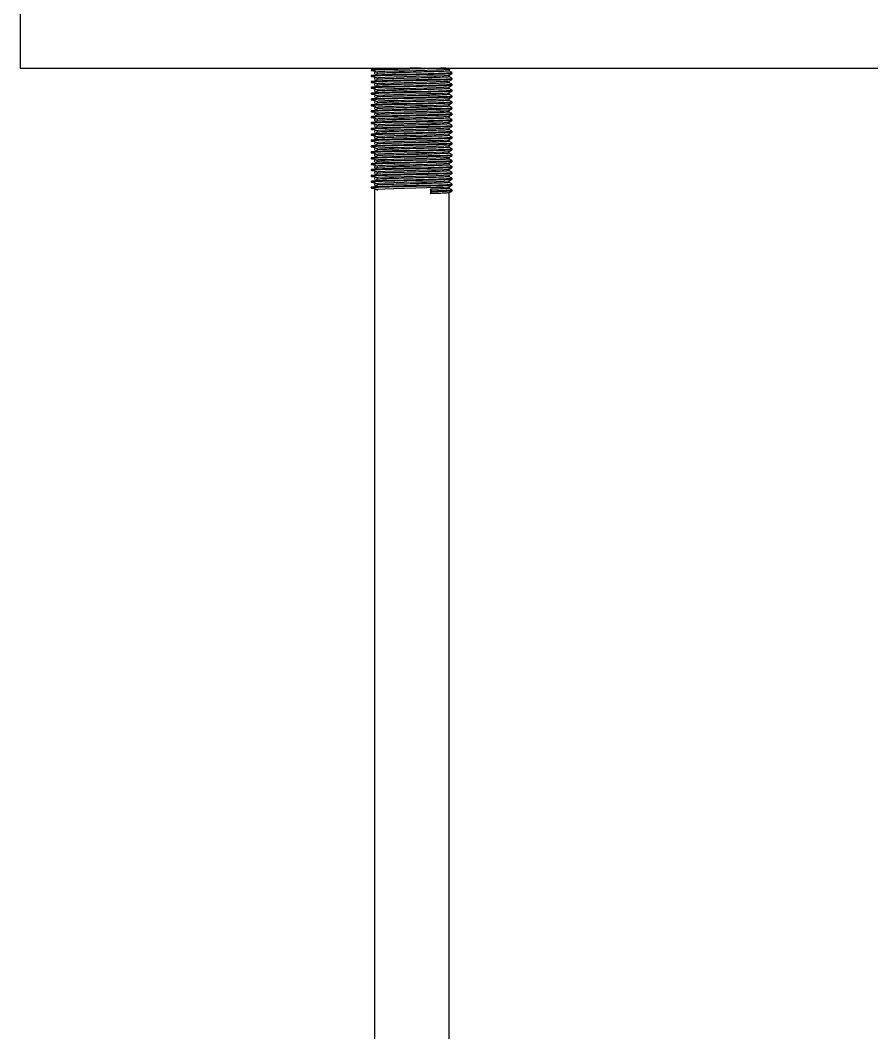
# Model space of a CAD drawing. Header units: millimetres. Extents: x -205 to 841, y 0 to 722.
# Drawn here: x 68.15 to 89.9, y 68.25 to 94.11 of the extents above; entities that cross this region are included whole.
import ezdxf

# ---------------------------------------------------------------- set-up
doc = ezdxf.new("R2010")
doc.units = ezdxf.units.MM

msp = doc.modelspace()

# ---------------------------------------------------------------- linework, layer by layer
at = {"color": 7, "linetype": 'Continuous', "lineweight": 25}
for p, q in [((68.1545, 94.7892), (68.1545, 92.8852)), ((68.1545, 92.8852), (138.1545, 92.8852)), ((77.1213, 92.8423), (77.1213, 92.8235)), ((77.1213, 92.8423), (77.1213, 92.8235)), ((79.1065, 92.8141), (79.1065, 92.8512)), ((77.1213, 92.6923), (77.1213, 92.6735)), ((77.1213, 92.6923), (77.1213, 92.6735)), ((77.2025, 92.7767), (77.2025, 92.7392)), ((77.2025, 92.6267), (77.2025, 92.5892)), ((79.1065, 92.6641), (79.1065, 92.7012)), ((79.1877, 92.7485), (79.1877, 92.7673)), ((79.1877, 92.5985), (79.1877, 92.6173)), ((77.1213, 92.5423), (77.1213, 92.5235)), ((77.1213, 92.5423), (77.1213, 92.5235)), ((77.1213, 92.3923), (77.1213, 92.3735)), ((77.1213, 92.3923), (77.1213, 92.3735)), ((77.2025, 92.4767), (77.2025, 92.4392)), ((77.2025, 92.3267), (77.2025, 92.2892)), ((79.1065, 92.5141), (79.1065, 92.5512)), ((79.1065, 92.3641), (79.1065, 92.4012)), ((79.1877, 92.4485), (79.1877, 92.4673)), ((77.1213, 92.2423), (77.1213, 92.2235)), ((77.1213, 92.2423), (77.1213, 92.2235)), ((77.1213, 92.0923), (77.1213, 92.0735)), ((77.1213, 92.0923), (77.1213, 92.0735)), ((77.2025, 92.1767), (77.2025, 92.1392)), ((79.1065, 92.2141), (79.1065, 92.2512)), ((79.1065, 92.0641), (79.1065, 92.1012)), ((79.1877, 92.2985), (79.1877, 92.3173)), ((79.1877, 92.1485), (79.1877, 92.1673)), ((77.1213, 91.9423), (77.1213, 91.9235)), ((77.1213, 91.9423), (77.1213, 91.9235)), ((77.2025, 92.0267), (77.2025, 91.9892)), ((77.2025, 91.8767), (77.2025, 91.8392)), ((79.1065, 91.9141), (79.1065, 91.9512)), ((79.1877, 91.9985), (79.1877, 92.0173)), ((79.1877, 91.8485), (79.1877, 91.8673)), ((77.1213, 91.7923), (77.1213, 91.7735)), ((77.1213, 91.7923), (77.1213, 91.7735)), ((77.1213, 91.6423), (77.1213, 91.6235)), ((77.1213, 91.6423), (77.1213, 91.6235)), ((77.2025, 91.7267), (77.2025, 91.6892)), ((77.2025, 91.5767), (77.2025, 91.5392)), ((79.1065, 91.7641), (79.1065, 91.8012)), ((79.1065, 91.6141), (79.1065, 91.6512)), ((79.1877, 91.6985), (79.1877, 91.7173)), ((79.1877, 91.5485), (79.1877, 91.5673)), ((77.1213, 91.4923), (77.1213, 91.4735)), ((77.1213, 91.4923), (77.1213, 91.4735)), ((77.1213, 91.3423), (77.1213, 91.3235)), ((77.1213, 91.3423), (77.1213, 91.3235)), ((77.2025, 91.4267), (77.2025, 91.3892)), ((79.1065, 91.4641), (79.1065, 91.5012)), ((79.1065, 91.3141), (79.1065, 91.3512)), ((79.1877, 91.3985), (79.1877, 91.4173)), ((77.1213, 91.1923), (77.1213, 91.1735)), ((77.1213, 91.1923), (77.1213, 91.1735)), ((77.1213, 91.0423), (77.1213, 91.0235)), ((77.1213, 91.0423), (77.1213, 91.0235)), ((77.2025, 91.2767), (77.2025, 91.2392)), ((77.2025, 91.1267), (77.2025, 91.0892)), ((79.1065, 91.1641), (79.1065, 91.2012)), ((79.1065, 91.0141), (79.1065, 91.0512)), ((79.1877, 91.2485), (79.1877, 91.2673)), ((79.1877, 91.0985), (79.1877, 91.1173)), ((77.1213, 90.8923), (77.1213, 90.8735)), ((77.1213, 90.8923), (77.1213, 90.8735)), ((77.2025, 90.9767), (77.2025, 90.9392)), ((77.2025, 90.8267), (77.2025, 90.7892)), ((79.1065, 90.8641), (79.1065, 90.9012)), ((79.1877, 90.9485), (79.1877, 90.9673)), ((79.1877, 90.7985), (79.1877, 90.8173)), ((77.1213, 90.7423), (77.1213, 90.7235)), ((77.1213, 90.7423), (77.1213, 90.7235)), ((77.1213, 90.5923), (77.1213, 90.5735)), ((77.1213, 90.5923), (77.1213, 90.5735)), ((77.2025, 90.6767), (77.2025, 90.6392)), ((77.2025, 90.5267), (77.2025, 90.4892)), ((79.1065, 90.7141), (79.1065, 90.7512)), ((79.1065, 90.5641), (79.1065, 90.6012)), ((79.1877, 90.6485), (79.1877, 90.6673)), ((79.1877, 90.4985), (79.1877, 90.5173)), ((77.1213, 90.4423), (77.1213, 90.4235)), ((77.1213, 90.4423), (77.1213, 90.4235)), ((77.1213, 90.2923), (77.1213, 90.2735)), ((77.1213, 90.2923), (77.1213, 90.2735)), ((77.2025, 90.3767), (77.2025, 90.3392)), ((79.1065, 90.4141), (79.1065, 90.4512)), ((79.1065, 90.2641), (79.1065, 90.3012)), ((79.1877, 90.3485), (79.1877, 90.3673)), ((77.1213, 90.1423), (77.1213, 90.1235)), ((77.1213, 90.1423), (77.1213, 90.1235)), ((77.2025, 90.2267), (77.2025, 90.1892)), ((77.2025, 90.0767), (77.2025, 90.0392)), ((79.1065, 90.1141), (79.1065, 90.1512)), ((79.1065, 89.9641), (79.1065, 90.0012)), ((79.1877, 90.1985), (79.1877, 90.2173)), ((79.1877, 90.0485), (79.1877, 90.0673)), ((77.1213, 89.9923), (77.1213, 89.9735)), ((77.1213, 89.9923), (77.1213, 89.9735)), ((77.1213, 89.8423), (77.1213, 89.8235)), ((77.1213, 89.8423), (77.1213, 89.8235)), ((77.2025, 89.9267), (77.2025, 89.8892)), ((77.2025, 89.7767), (77.2025, 22.7892)), ((78.6711, 89.7423), (78.6305, 89.7892)), ((78.6305, 89.7892), (78.6305, 89.6767)), ((78.6711, 89.7235), (78.6711, 89.7423)), ((79.1065, 89.8141), (79.1065, 89.8512)), ((79.1877, 89.8985), (79.1877, 89.9173)), ((79.1877, 89.7485), (79.1877, 89.7673)), ((78.6305, 89.6767), (78.6711, 89.7235)), ((79.1065, 22.7892), (79.1065, 89.7012))]:
    msp.add_line(p, q, dxfattribs=at)
at = {"color": 7, "linetype": 'Continuous', "lineweight": 25, "flags": 128}
for points in [[(79.0958, 92.8507), (79.0818, 92.8464), (78.9709, 92.8387), (78.7819, 92.8311), (78.5434, 92.8244), (78.2618, 92.817), (77.9651, 92.8092), (77.6948, 92.8021), (77.4679, 92.7951), (77.2983, 92.7874), (77.2123, 92.7799), (77.2025, 92.7767), (77.2025, 92.7767)], [(79.1794, 92.7673), (79.1609, 92.7621), (79.0405, 92.7544), (78.8354, 92.7467), (78.5765, 92.74), (78.271, 92.7326), (77.949, 92.7248), (77.6556, 92.7177), (77.4094, 92.7108), (77.2253, 92.703), (77.1319, 92.6955), (77.1213, 92.6923), (77.1213, 92.6923)], [(79.1794, 92.6173), (79.1609, 92.6121), (79.0405, 92.6044), (78.8354, 92.5967), (78.5765, 92.59), (78.271, 92.5826), (77.949, 92.5748), (77.6556, 92.5677), (77.4094, 92.5608), (77.2253, 92.553), (77.1319, 92.5455), (77.1213, 92.5423), (77.1213, 92.5423)], [(79.0958, 92.7007), (79.0818, 92.6964), (78.9709, 92.6887), (78.7819, 92.6811), (78.5434, 92.6744), (78.2618, 92.667), (77.9651, 92.6592), (77.6948, 92.6521), (77.4679, 92.6451), (77.2983, 92.6374), (77.2123, 92.6299), (77.2025, 92.6267), (77.2025, 92.6267)], [(79.1794, 92.4673), (79.1609, 92.4621), (79.0405, 92.4544), (78.8354, 92.4467), (78.5765, 92.44), (78.271, 92.4326), (77.949, 92.4248), (77.6556, 92.4177), (77.4094, 92.4108), (77.2253, 92.403), (77.1319, 92.3955), (77.1213, 92.3923), (77.1213, 92.3923)], [(79.0958, 92.5507), (79.0818, 92.5464), (78.9709, 92.5387), (78.7819, 92.5311), (78.5434, 92.5244), (78.2618, 92.517), (77.9651, 92.5092), (77.6948, 92.5021), (77.4679, 92.4951), (77.2983, 92.4874), (77.2123, 92.4799), (77.2025, 92.4767), (77.2025, 92.4767)], [(79.0958, 92.4007), (79.0818, 92.3964), (78.9709, 92.3887), (78.7819, 92.3811), (78.5434, 92.3744), (78.2618, 92.367), (77.9651, 92.3592), (77.6948, 92.3521), (77.4679, 92.3451), (77.2983, 92.3374), (77.2123, 92.3299), (77.2025, 92.3267), (77.2025, 92.3267)], [(79.1794, 92.3173), (79.1609, 92.3121), (79.0405, 92.3044), (78.8354, 92.2967), (78.5765, 92.29), (78.271, 92.2826), (77.949, 92.2748), (77.6556, 92.2677), (77.4094, 92.2608), (77.2253, 92.253), (77.1319, 92.2455), (77.1213, 92.2423), (77.1213, 92.2423)], [(79.1794, 92.1673), (79.1609, 92.1621), (79.0405, 92.1544), (78.8354, 92.1467), (78.5765, 92.14), (78.271, 92.1326), (77.949, 92.1248), (77.6556, 92.1177), (77.4094, 92.1108), (77.2253, 92.103), (77.1319, 92.0955), (77.1213, 92.0923), (77.1213, 92.0923)], [(79.0958, 92.2507), (79.0818, 92.2464), (78.9709, 92.2387), (78.7819, 92.2311), (78.5434, 92.2244), (78.2618, 92.217), (77.9651, 92.2092), (77.6948, 92.2021), (77.4679, 92.1951), (77.2983, 92.1874), (77.2123, 92.1799), (77.2025, 92.1767), (77.2025, 92.1767)], [(79.0958, 92.1007), (79.0818, 92.0964), (78.9709, 92.0887), (78.7819, 92.0811), (78.5434, 92.0744), (78.2618, 92.067), (77.9651, 92.0592), (77.6948, 92.0521), (77.4679, 92.0451), (77.2983, 92.0374), (77.2123, 92.0299), (77.2025, 92.0267), (77.2025, 92.0267)], [(79.1794, 92.0173), (79.1609, 92.0121), (79.0405, 92.0044), (78.8354, 91.9967), (78.5765, 91.99), (78.271, 91.9826), (77.949, 91.9748), (77.6556, 91.9677), (77.4094, 91.9608), (77.2253, 91.953), (77.1319, 91.9455), (77.1213, 91.9423), (77.1213, 91.9423)], [(79.1794, 91.8673), (79.1609, 91.8621), (79.0405, 91.8544), (78.8354, 91.8467), (78.5765, 91.84), (78.271, 91.8326), (77.949, 91.8248), (77.6556, 91.8177), (77.4094, 91.8108), (77.2253, 91.803), (77.1319, 91.7955), (77.1213, 91.7923), (77.1213, 91.7923)], [(79.0958, 91.9507), (79.0818, 91.9464), (78.9709, 91.9387), (78.7819, 91.9311), (78.5434, 91.9244), (78.2618, 91.917), (77.9651, 91.9092), (77.6948, 91.9021), (77.4679, 91.8951), (77.2983, 91.8874), (77.2123, 91.8799), (77.2025, 91.8767), (77.2025, 91.8767)], [(79.1794, 91.7173), (79.1609, 91.7121), (79.0405, 91.7044), (78.8354, 91.6967), (78.5765, 91.69), (78.271, 91.6826), (77.949, 91.6748), (77.6556, 91.6677), (77.4094, 91.6608), (77.2253, 91.653), (77.1319, 91.6455), (77.1213, 91.6423), (77.1213, 91.6423)], [(79.1794, 91.5673), (79.1609, 91.5621), (79.0405, 91.5544), (78.8354, 91.5467), (78.5765, 91.54), (78.271, 91.5326), (77.949, 91.5248), (77.6556, 91.5177), (77.4094, 91.5108), (77.2253, 91.503), (77.1319, 91.4955), (77.1213, 91.4923), (77.1213, 91.4923)], [(79.0958, 91.8007), (79.0818, 91.7964), (78.9709, 91.7887), (78.7819, 91.7811), (78.5434, 91.7744), (78.2618, 91.767), (77.9651, 91.7592), (77.6948, 91.7521), (77.4679, 91.7451), (77.2983, 91.7374), (77.2123, 91.7299), (77.2025, 91.7267), (77.2025, 91.7267)], [(79.0958, 91.6507), (79.0818, 91.6464), (78.9709, 91.6387), (78.7819, 91.6311), (78.5434, 91.6244), (78.2618, 91.617), (77.9651, 91.6092), (77.6948, 91.6021), (77.4679, 91.5951), (77.2983, 91.5874), (77.2123, 91.5799), (77.2025, 91.5767), (77.2025, 91.5767)], [(79.1794, 91.4173), (79.1609, 91.4121), (79.0405, 91.4044), (78.8354, 91.3967), (78.5765, 91.39), (78.271, 91.3826), (77.949, 91.3748), (77.6556, 91.3677), (77.4094, 91.3608), (77.2253, 91.353), (77.1319, 91.3455), (77.1213, 91.3423), (77.1213, 91.3423)], [(79.0958, 91.5007), (79.0818, 91.4964), (78.9709, 91.4887), (78.7819, 91.4811), (78.5434, 91.4744), (78.2618, 91.467), (77.9651, 91.4592), (77.6948, 91.4521), (77.4679, 91.4451), (77.2983, 91.4374), (77.2123, 91.4299), (77.2025, 91.4267), (77.2025, 91.4267)], [(79.0958, 91.3507), (79.0818, 91.3464), (78.9709, 91.3387), (78.7819, 91.3311), (78.5434, 91.3244), (78.2618, 91.317), (77.9651, 91.3092), (77.6948, 91.3021), (77.4679, 91.2951), (77.2983, 91.2874), (77.2123, 91.2799), (77.2025, 91.2767), (77.2025, 91.2767)], [(79.1794, 91.2673), (79.1609, 91.2621), (79.0405, 91.2544), (78.8354, 91.2467), (78.5765, 91.24), (78.271, 91.2326), (77.949, 91.2248), (77.6556, 91.2177), (77.4094, 91.2108), (77.2253, 91.203), (77.1319, 91.1955), (77.1213, 91.1923), (77.1213, 91.1923)], [(79.1794, 91.1173), (79.1609, 91.1121), (79.0405, 91.1044), (78.8354, 91.0967), (78.5765, 91.09), (78.271, 91.0826), (77.949, 91.0748), (77.6556, 91.0677), (77.4094, 91.0608), (77.2253, 91.053), (77.1319, 91.0455), (77.1213, 91.0423), (77.1213, 91.0423)], [(79.0958, 91.2007), (79.0818, 91.1964), (78.9709, 91.1887), (78.7819, 91.1811), (78.5434, 91.1744), (78.2618, 91.167), (77.9651, 91.1592), (77.6948, 91.1521), (77.4679, 91.1451), (77.2983, 91.1374), (77.2123, 91.1299), (77.2025, 91.1267), (77.2025, 91.1267)], [(79.0958, 91.0507), (79.0818, 91.0464), (78.9709, 91.0387), (78.7819, 91.0311), (78.5434, 91.0244), (78.2618, 91.017), (77.9651, 91.0092), (77.6948, 91.0021), (77.4679, 90.9951), (77.2983, 90.9874), (77.2123, 90.9799), (77.2025, 90.9767), (77.2025, 90.9767)], [(79.1794, 90.9673), (79.1609, 90.9621), (79.0405, 90.9544), (78.8354, 90.9467), (78.5765, 90.94), (78.271, 90.9326), (77.949, 90.9248), (77.6556, 90.9177), (77.4094, 90.9108), (77.2253, 90.903), (77.1319, 90.8955), (77.1213, 90.8923), (77.1213, 90.8923)], [(79.1794, 90.8173), (79.1609, 90.8121), (79.0405, 90.8044), (78.8354, 90.7967), (78.5765, 90.79), (78.271, 90.7826), (77.949, 90.7748), (77.6556, 90.7677), (77.4094, 90.7608), (77.2253, 90.753), (77.1319, 90.7455), (77.1213, 90.7423), (77.1213, 90.7423)], [(79.0958, 90.9007), (79.0818, 90.8964), (78.9709, 90.8887), (78.7819, 90.8811), (78.5434, 90.8744), (78.2618, 90.867), (77.9651, 90.8592), (77.6948, 90.8521), (77.4679, 90.8451), (77.2983, 90.8374), (77.2123, 90.8299), (77.2025, 90.8267), (77.2025, 90.8267)], [(79.1794, 90.6673), (79.1609, 90.6621), (79.0405, 90.6544), (78.8354, 90.6467), (78.5765, 90.64), (78.271, 90.6326), (77.949, 90.6248), (77.6556, 90.6177), (77.4094, 90.6108), (77.2253, 90.603), (77.1319, 90.5955), (77.1213, 90.5923), (77.1213, 90.5923)], [(79.1794, 90.5173), (79.1609, 90.5121), (79.0405, 90.5044), (78.8354, 90.4967), (78.5765, 90.49), (78.271, 90.4826), (77.949, 90.4748), (77.6556, 90.4677), (77.4094, 90.4608), (77.2253, 90.453), (77.1319, 90.4455), (77.1213, 90.4423), (77.1213, 90.4423)], [(79.0958, 90.7507), (79.0818, 90.7464), (78.9709, 90.7387), (78.7819, 90.7311), (78.5434, 90.7244), (78.2618, 90.717), (77.9651, 90.7092), (77.6948, 90.7021), (77.4679, 90.6951), (77.2983, 90.6874), (77.2123, 90.6799), (77.2025, 90.6767), (77.2025, 90.6767)], [(79.0958, 90.6007), (79.0818, 90.5964), (78.9709, 90.5887), (78.7819, 90.5811), (78.5434, 90.5744), (78.2618, 90.567), (77.9651, 90.5592), (77.6948, 90.5521), (77.4679, 90.5451), (77.2983, 90.5374), (77.2123, 90.5299), (77.2025, 90.5267), (77.2025, 90.5267)], [(79.1794, 90.3673), (79.1609, 90.3621), (79.0405, 90.3544), (78.8354, 90.3467), (78.5765, 90.34), (78.271, 90.3326), (77.949, 90.3248), (77.6556, 90.3177), (77.4094, 90.3108), (77.2253, 90.303), (77.1319, 90.2955), (77.1213, 90.2923), (77.1213, 90.2923)], [(79.0958, 90.4507), (79.0818, 90.4464), (78.9709, 90.4387), (78.7819, 90.4311), (78.5434, 90.4244), (78.2618, 90.417), (77.9651, 90.4092), (77.6948, 90.4021), (77.4679, 90.3951), (77.2983, 90.3874), (77.2123, 90.3799), (77.2025, 90.3767), (77.2025, 90.3767)], [(79.0958, 90.3007), (79.0818, 90.2964), (78.9709, 90.2887), (78.7819, 90.2811), (78.5434, 90.2744), (78.2618, 90.267), (77.9651, 90.2592), (77.6948, 90.2521), (77.4679, 90.2451), (77.2983, 90.2374), (77.2123, 90.2299), (77.2025, 90.2267), (77.2025, 90.2267)], [(79.1794, 90.2173), (79.1609, 90.2121), (79.0405, 90.2044), (78.8354, 90.1967), (78.5765, 90.19), (78.271, 90.1826), (77.949, 90.1748), (77.6556, 90.1677), (77.4094, 90.1608), (77.2253, 90.153), (77.1319, 90.1455), (77.1213, 90.1423), (77.1213, 90.1423)], [(79.1794, 90.0673), (79.1609, 90.0621), (79.0405, 90.0544), (78.8354, 90.0467), (78.5765, 90.04), (78.271, 90.0326), (77.949, 90.0248), (77.6556, 90.0177), (77.4094, 90.0108), (77.2253, 90.003), (77.1319, 89.9955), (77.1213, 89.9923), (77.1213, 89.9923)], [(79.0958, 90.1507), (79.0818, 90.1464), (78.9709, 90.1387), (78.7819, 90.1311), (78.5434, 90.1244), (78.2618, 90.117), (77.9651, 90.1092), (77.6948, 90.1021), (77.4679, 90.0951), (77.2983, 90.0874), (77.2123, 90.0799), (77.2025, 90.0767), (77.2025, 90.0767)], [(79.0958, 90.0007), (79.0818, 89.9964), (78.9709, 89.9887), (78.7819, 89.9811), (78.5434, 89.9744), (78.2618, 89.967), (77.9651, 89.9592), (77.6948, 89.9521), (77.4679, 89.9451), (77.2983, 89.9374), (77.2123, 89.9299), (77.2025, 89.9267), (77.2025, 89.9267)], [(79.1794, 89.9173), (79.1609, 89.9121), (79.0405, 89.9044), (78.8354, 89.8967), (78.5765, 89.89), (78.271, 89.8826), (77.949, 89.8748), (77.6556, 89.8677), (77.4094, 89.8608), (77.2253, 89.853), (77.1319, 89.8455), (77.1213, 89.8423), (77.1213, 89.8423)], [(79.0958, 89.8507), (79.0818, 89.8464), (78.9709, 89.8387), (78.7819, 89.8311), (78.5434, 89.8244), (78.2618, 89.817), (77.9651, 89.8092), (77.6948, 89.8021), (77.4679, 89.7951), (77.2983, 89.7874), (77.2123, 89.7799), (77.2025, 89.7767), (77.2025, 89.7767)]]:
    msp.add_lwpolyline(points, dxfattribs=at)
at = {"color": 7, "linetype": 'Continuous', "lineweight": 25}
for points, knots in [([(79.0283, 92.8852), (78.9685, 92.8827), (78.8477, 92.8778), (78.5791, 92.8713), (78.2713, 92.8639), (77.9488, 92.856), (77.6486, 92.8489), (77.3949, 92.8421), (77.211, 92.8343), (77.1317, 92.8279), (77.1156, 92.8224), (77.1322, 92.8182), (77.1983, 92.8148), (77.215, 92.814)], [0, 0, 0, 0, 0.0978534, 0.197827, 0.3008316, 0.4056324, 0.5072815, 0.6082015, 0.7128626, 0.8163887, 0.8644163, 0.965693, 1, 1, 1, 1]), ([(78.3767, 92.8852), (78.3417, 92.8843), (78.2037, 92.881), (77.9478, 92.8747), (77.6489, 92.8677), (77.3947, 92.8608), (77.2115, 92.853), (77.1302, 92.8467), (77.1235, 92.8433), (77.1213, 92.8423)], [0, 0, 0, 0, 0.0594719, 0.2343668, 0.404002, 0.5724205, 0.7470824, 0.9198499, 1, 1, 1, 1]), ([(77.2582, 92.8852), (77.2529, 92.8819), (77.2351, 92.8708), (77.2173, 92.8596), (77.2048, 92.8518)], [0, 0, 0, 0, 0.2965746, 1, 1, 1, 1]), ([(79.1057, 92.8508), (79.1193, 92.8586), (79.1391, 92.8701), (79.159, 92.8815), (79.1653, 92.8852)], [0, 0, 0, 0, 0.6823975, 1, 1, 1, 1]), ([(79.1763, 92.7476), (79.1743, 92.7462), (79.1692, 92.7425), (79.0526, 92.7356), (78.8498, 92.7279), (78.58, 92.7213), (78.2711, 92.7139), (77.9488, 92.706), (77.6486, 92.6989), (77.3949, 92.6921), (77.2109, 92.6843), (77.1317, 92.6779), (77.1156, 92.6724), (77.1322, 92.6682), (77.1983, 92.6648), (77.215, 92.664)], [0, 0, 0, 0, 0.0542033, 0.1430677, 0.2317042, 0.3168448, 0.4045666, 0.4938183, 0.5803857, 0.6663323, 0.755465, 0.8436309, 0.8845328, 0.9707831, 1, 1, 1, 1]), ([(79.1763, 92.5976), (79.1743, 92.5962), (79.1692, 92.5925), (79.0526, 92.5856), (78.8498, 92.5779), (78.58, 92.5713), (78.2711, 92.5639), (77.9488, 92.556), (77.6486, 92.5489), (77.3949, 92.5421), (77.2109, 92.5343), (77.1317, 92.5279), (77.1156, 92.5224), (77.1322, 92.5182), (77.1983, 92.5148), (77.215, 92.514)], [0, 0, 0, 0, 0.0542033, 0.1430677, 0.2317042, 0.3168448, 0.4045666, 0.4938183, 0.5803857, 0.6663323, 0.755465, 0.8436309, 0.8845328, 0.9707831, 1, 1, 1, 1]), ([(77.2048, 92.814), (77.2173, 92.8062), (77.2424, 92.7906), (77.2674, 92.7749), (77.2799, 92.7671)], [0, 0, 0, 0, 0.5000018, 1, 1, 1, 1]), ([(77.2799, 92.7487), (77.2674, 92.7409), (77.2424, 92.7253), (77.2173, 92.7096), (77.2048, 92.7018)], [0, 0, 0, 0, 0.49999815, 1, 1, 1, 1]), ([(77.2048, 92.664), (77.2173, 92.6562), (77.2424, 92.6406), (77.2674, 92.6249), (77.2799, 92.6171)], [0, 0, 0, 0, 0.5000018, 1, 1, 1, 1]), ([(77.2799, 92.5987), (77.2674, 92.5909), (77.2424, 92.5753), (77.2173, 92.5596), (77.2048, 92.5518)], [0, 0, 0, 0, 0.49999815, 1, 1, 1, 1]), ([(79.0989, 92.8141), (79.0971, 92.8124), (79.093, 92.8084), (78.9825, 92.8012), (78.795, 92.7935), (78.5466, 92.7869), (78.2618, 92.7795), (77.9654, 92.7716), (77.687, 92.7646), (77.4596, 92.7577), (77.321, 92.752), (77.2896, 92.7491), (77.2856, 92.7488)], [0, 0, 0, 0, 0.08363226, 0.19763023, 0.31133567, 0.42055563, 0.53308757, 0.64758232, 0.75863307, 0.86888718, 0.9832293, 1, 1, 1, 1]), ([(79.0989, 92.6641), (79.0971, 92.6624), (79.093, 92.6584), (78.9825, 92.6512), (78.795, 92.6435), (78.5466, 92.6369), (78.2618, 92.6295), (77.9654, 92.6216), (77.687, 92.6146), (77.4596, 92.6077), (77.321, 92.602), (77.2896, 92.5991), (77.2856, 92.5988)], [0, 0, 0, 0, 0.0836323, 0.1976302, 0.3113357, 0.4205556, 0.5330876, 0.6475823, 0.7586331, 0.8688872, 0.9832293, 1, 1, 1, 1]), ([(79.1057, 92.7008), (79.1193, 92.7086), (79.1464, 92.7242), (79.1734, 92.7399), (79.187, 92.7477)], [0, 0, 0, 0, 0.4999883, 1, 1, 1, 1]), ([(79.1057, 92.5508), (79.1193, 92.5586), (79.1464, 92.5742), (79.1734, 92.5899), (79.187, 92.5977)], [0, 0, 0, 0, 0.4999883, 1, 1, 1, 1]), ([(79.187, 92.7681), (79.1734, 92.7759), (79.1466, 92.7914), (79.1198, 92.8069), (79.1065, 92.8146)], [0, 0, 0, 0, 0.5049813, 1, 1, 1, 1]), ([(79.187, 92.6181), (79.1734, 92.6259), (79.1466, 92.6414), (79.1198, 92.6569), (79.1065, 92.6646)], [0, 0, 0, 0, 0.5049813, 1, 1, 1, 1]), ([(79.1763, 92.4476), (79.1743, 92.4462), (79.1692, 92.4425), (79.0526, 92.4356), (78.8498, 92.4279), (78.58, 92.4213), (78.2711, 92.4139), (77.9488, 92.406), (77.6486, 92.3989), (77.3949, 92.3921), (77.2109, 92.3843), (77.1317, 92.3779), (77.1156, 92.3724), (77.1322, 92.3682), (77.1983, 92.3648), (77.215, 92.364)], [0, 0, 0, 0, 0.0542033, 0.1430677, 0.2317042, 0.3168448, 0.4045666, 0.4938183, 0.5803857, 0.6663323, 0.755465, 0.8436309, 0.8845328, 0.9707831, 1, 1, 1, 1]), ([(77.2048, 92.514), (77.2173, 92.5062), (77.2424, 92.4906), (77.2674, 92.4749), (77.2799, 92.4671)], [0, 0, 0, 0, 0.50000185, 1, 1, 1, 1]), ([(77.2799, 92.4487), (77.2674, 92.4409), (77.2424, 92.4253), (77.2173, 92.4096), (77.2048, 92.4018)], [0, 0, 0, 0, 0.4999982, 1, 1, 1, 1]), ([(77.2048, 92.364), (77.2173, 92.3562), (77.2424, 92.3406), (77.2674, 92.3249), (77.2799, 92.3171)], [0, 0, 0, 0, 0.5000018, 1, 1, 1, 1]), ([(79.0989, 92.5141), (79.0971, 92.5124), (79.093, 92.5084), (78.9825, 92.5012), (78.795, 92.4935), (78.5466, 92.4869), (78.2618, 92.4795), (77.9654, 92.4716), (77.687, 92.4646), (77.4596, 92.4577), (77.321, 92.452), (77.2896, 92.4491), (77.2856, 92.4488)], [0, 0, 0, 0, 0.08363226, 0.19763023, 0.31133567, 0.42055563, 0.53308757, 0.64758232, 0.75863307, 0.86888718, 0.9832293, 1, 1, 1, 1]), ([(79.0989, 92.3641), (79.0971, 92.3624), (79.093, 92.3584), (78.9825, 92.3512), (78.795, 92.3435), (78.5466, 92.3369), (78.2618, 92.3295), (77.9654, 92.3216), (77.687, 92.3146), (77.4596, 92.3077), (77.321, 92.302), (77.2896, 92.2991), (77.2856, 92.2988)], [0, 0, 0, 0, 0.08363226, 0.19763023, 0.31133567, 0.42055563, 0.53308757, 0.64758232, 0.75863307, 0.86888718, 0.9832293, 1, 1, 1, 1]), ([(79.1057, 92.4008), (79.1193, 92.4086), (79.1464, 92.4242), (79.1734, 92.4399), (79.187, 92.4477)], [0, 0, 0, 0, 0.4999883, 1, 1, 1, 1]), ([(79.187, 92.4681), (79.1734, 92.4759), (79.1466, 92.4914), (79.1198, 92.5069), (79.1065, 92.5146)], [0, 0, 0, 0, 0.5049813, 1, 1, 1, 1]), ([(79.187, 92.3181), (79.1734, 92.3259), (79.1466, 92.3414), (79.1198, 92.3569), (79.1065, 92.3646)], [0, 0, 0, 0, 0.5049813, 1, 1, 1, 1]), ([(79.1763, 92.2976), (79.1743, 92.2962), (79.1692, 92.2925), (79.0526, 92.2856), (78.8498, 92.2779), (78.58, 92.2713), (78.2711, 92.2639), (77.9488, 92.256), (77.6486, 92.2489), (77.3949, 92.2421), (77.2109, 92.2343), (77.1317, 92.2279), (77.1156, 92.2224), (77.1322, 92.2182), (77.1983, 92.2148), (77.215, 92.214)], [0, 0, 0, 0, 0.0542033, 0.1430677, 0.2317042, 0.3168448, 0.4045666, 0.4938183, 0.5803857, 0.6663323, 0.755465, 0.8436309, 0.8845328, 0.9707831, 1, 1, 1, 1]), ([(79.1763, 92.1476), (79.1743, 92.1462), (79.1692, 92.1425), (79.0526, 92.1356), (78.8498, 92.1279), (78.58, 92.1213), (78.2711, 92.1139), (77.9488, 92.106), (77.6486, 92.0989), (77.3949, 92.0921), (77.2109, 92.0843), (77.1317, 92.0779), (77.1156, 92.0724), (77.1322, 92.0682), (77.1983, 92.0648), (77.215, 92.064)], [0, 0, 0, 0, 0.0542033, 0.1430677, 0.2317042, 0.3168448, 0.4045666, 0.4938183, 0.5803857, 0.6663323, 0.755465, 0.8436309, 0.8845328, 0.9707831, 1, 1, 1, 1]), ([(77.2799, 92.2987), (77.2674, 92.2909), (77.2424, 92.2753), (77.2173, 92.2596), (77.2048, 92.2518)], [0, 0, 0, 0, 0.49999815, 1, 1, 1, 1]), ([(77.2048, 92.214), (77.2173, 92.2062), (77.2424, 92.1906), (77.2674, 92.1749), (77.2799, 92.1671)], [0, 0, 0, 0, 0.5000018, 1, 1, 1, 1]), ([(77.2799, 92.1487), (77.2674, 92.1409), (77.2424, 92.1253), (77.2173, 92.1096), (77.2048, 92.1018)], [0, 0, 0, 0, 0.49999815, 1, 1, 1, 1]), ([(77.2048, 92.064), (77.2173, 92.0562), (77.2424, 92.0406), (77.2674, 92.0249), (77.2799, 92.0171)], [0, 0, 0, 0, 0.5000018, 1, 1, 1, 1]), ([(79.0989, 92.2141), (79.0971, 92.2124), (79.093, 92.2084), (78.9825, 92.2012), (78.795, 92.1935), (78.5466, 92.1869), (78.2618, 92.1795), (77.9654, 92.1716), (77.687, 92.1646), (77.4596, 92.1577), (77.321, 92.152), (77.2896, 92.1491), (77.2856, 92.1488)], [0, 0, 0, 0, 0.0836323, 0.1976302, 0.3113357, 0.4205556, 0.5330876, 0.6475823, 0.7586331, 0.8688872, 0.9832293, 1, 1, 1, 1]), ([(79.0989, 92.0641), (79.0971, 92.0624), (79.093, 92.0584), (78.9825, 92.0512), (78.795, 92.0435), (78.5466, 92.0369), (78.2618, 92.0295), (77.9654, 92.0216), (77.687, 92.0146), (77.4596, 92.0077), (77.321, 92.002), (77.2896, 91.9991), (77.2856, 91.9988)], [0, 0, 0, 0, 0.08363226, 0.19763023, 0.31133567, 0.42055563, 0.53308757, 0.64758232, 0.75863307, 0.86888718, 0.9832293, 1, 1, 1, 1]), ([(79.1057, 92.2508), (79.1193, 92.2586), (79.1464, 92.2742), (79.1734, 92.2899), (79.187, 92.2977)], [0, 0, 0, 0, 0.4999883, 1, 1, 1, 1]), ([(79.1057, 92.1008), (79.1193, 92.1086), (79.1464, 92.1242), (79.1734, 92.1399), (79.187, 92.1477)], [0, 0, 0, 0, 0.4999883, 1, 1, 1, 1]), ([(79.187, 92.1681), (79.1734, 92.1759), (79.1466, 92.1914), (79.1198, 92.2069), (79.1065, 92.2146)], [0, 0, 0, 0, 0.5049813, 1, 1, 1, 1]), ([(79.187, 92.0181), (79.1734, 92.0259), (79.1466, 92.0414), (79.1198, 92.0569), (79.1065, 92.0646)], [0, 0, 0, 0, 0.5049813, 1, 1, 1, 1]), ([(79.1763, 91.9976), (79.1743, 91.9962), (79.1692, 91.9925), (79.0526, 91.9856), (78.8498, 91.9779), (78.58, 91.9713), (78.2711, 91.9639), (77.9488, 91.956), (77.6486, 91.9489), (77.3949, 91.9421), (77.2109, 91.9343), (77.1317, 91.9279), (77.1156, 91.9224), (77.1322, 91.9182), (77.1983, 91.9148), (77.215, 91.914)], [0, 0, 0, 0, 0.0542033, 0.1430677, 0.2317042, 0.3168448, 0.4045666, 0.4938183, 0.5803857, 0.6663323, 0.755465, 0.8436309, 0.8845328, 0.9707831, 1, 1, 1, 1]), ([(79.1763, 91.8476), (79.1743, 91.8462), (79.1692, 91.8425), (79.0526, 91.8356), (78.8498, 91.8279), (78.58, 91.8213), (78.2711, 91.8139), (77.9488, 91.806), (77.6486, 91.7989), (77.3949, 91.7921), (77.2109, 91.7843), (77.1317, 91.7779), (77.1156, 91.7724), (77.1322, 91.7682), (77.1983, 91.7648), (77.215, 91.764)], [0, 0, 0, 0, 0.0542033, 0.1430677, 0.2317042, 0.3168448, 0.4045666, 0.4938183, 0.5803857, 0.6663323, 0.755465, 0.8436309, 0.8845328, 0.9707831, 1, 1, 1, 1]), ([(77.2799, 91.9987), (77.2674, 91.9909), (77.2424, 91.9753), (77.2173, 91.9596), (77.2048, 91.9518)], [0, 0, 0, 0, 0.49999815, 1, 1, 1, 1]), ([(77.2048, 91.914), (77.2173, 91.9062), (77.2424, 91.8906), (77.2674, 91.8749), (77.2799, 91.8671)], [0, 0, 0, 0, 0.5000018, 1, 1, 1, 1]), ([(77.2799, 91.8487), (77.2674, 91.8409), (77.2424, 91.8253), (77.2173, 91.8096), (77.2048, 91.8018)], [0, 0, 0, 0, 0.4999982, 1, 1, 1, 1]), ([(79.0989, 91.9141), (79.0971, 91.9124), (79.093, 91.9084), (78.9825, 91.9012), (78.795, 91.8935), (78.5466, 91.8869), (78.2618, 91.8795), (77.9654, 91.8716), (77.687, 91.8646), (77.4596, 91.8577), (77.321, 91.852), (77.2896, 91.8491), (77.2856, 91.8488)], [0, 0, 0, 0, 0.08363226, 0.19763023, 0.31133567, 0.42055563, 0.53308757, 0.64758232, 0.75863307, 0.86888718, 0.9832293, 1, 1, 1, 1]), ([(79.1057, 91.9508), (79.1193, 91.9586), (79.1464, 91.9742), (79.1734, 91.9899), (79.187, 91.9977)], [0, 0, 0, 0, 0.4999883, 1, 1, 1, 1]), ([(79.1057, 91.8008), (79.1193, 91.8086), (79.1464, 91.8242), (79.1734, 91.8399), (79.187, 91.8477)], [0, 0, 0, 0, 0.4999883, 1, 1, 1, 1]), ([(79.187, 91.8681), (79.1734, 91.8759), (79.1466, 91.8914), (79.1198, 91.9069), (79.1065, 91.9146)], [0, 0, 0, 0, 0.5049813, 1, 1, 1, 1]), ([(79.1763, 91.6976), (79.1743, 91.6962), (79.1692, 91.6925), (79.0526, 91.6856), (78.8498, 91.6779), (78.58, 91.6713), (78.2711, 91.6639), (77.9488, 91.656), (77.6486, 91.6489), (77.3949, 91.6421), (77.2109, 91.6343), (77.1317, 91.6279), (77.1156, 91.6224), (77.1322, 91.6182), (77.1983, 91.6148), (77.215, 91.614)], [0, 0, 0, 0, 0.0542033, 0.1430677, 0.2317042, 0.3168448, 0.4045666, 0.4938183, 0.5803857, 0.6663323, 0.755465, 0.8436309, 0.8845328, 0.9707831, 1, 1, 1, 1]), ([(79.1763, 91.5476), (79.1743, 91.5462), (79.1692, 91.5425), (79.0526, 91.5356), (78.8498, 91.5279), (78.58, 91.5213), (78.2711, 91.5139), (77.9488, 91.506), (77.6486, 91.4989), (77.3949, 91.4921), (77.2109, 91.4843), (77.1317, 91.4779), (77.1156, 91.4724), (77.1322, 91.4682), (77.1983, 91.4648), (77.215, 91.464)], [0, 0, 0, 0, 0.0542033, 0.1430677, 0.2317042, 0.3168448, 0.4045666, 0.4938183, 0.5803857, 0.6663323, 0.755465, 0.8436309, 0.8845328, 0.9707831, 1, 1, 1, 1]), ([(77.2048, 91.764), (77.2173, 91.7562), (77.2424, 91.7406), (77.2674, 91.7249), (77.2799, 91.7171)], [0, 0, 0, 0, 0.50000185, 1, 1, 1, 1]), ([(77.2799, 91.6987), (77.2674, 91.6909), (77.2424, 91.6753), (77.2173, 91.6596), (77.2048, 91.6518)], [0, 0, 0, 0, 0.4999982, 1, 1, 1, 1]), ([(77.2048, 91.614), (77.2173, 91.6062), (77.2424, 91.5906), (77.2674, 91.5749), (77.2799, 91.5671)], [0, 0, 0, 0, 0.5000018, 1, 1, 1, 1]), ([(77.2799, 91.5487), (77.2674, 91.5409), (77.2424, 91.5253), (77.2173, 91.5096), (77.2048, 91.5018)], [0, 0, 0, 0, 0.49999815, 1, 1, 1, 1]), ([(79.0989, 91.7641), (79.0971, 91.7624), (79.093, 91.7584), (78.9825, 91.7512), (78.795, 91.7435), (78.5466, 91.7369), (78.2618, 91.7295), (77.9654, 91.7216), (77.687, 91.7146), (77.4596, 91.7077), (77.321, 91.702), (77.2896, 91.6991), (77.2856, 91.6988)], [0, 0, 0, 0, 0.08363226, 0.19763023, 0.31133567, 0.42055563, 0.53308757, 0.64758232, 0.75863307, 0.86888718, 0.9832293, 1, 1, 1, 1]), ([(79.0989, 91.6141), (79.0971, 91.6124), (79.093, 91.6084), (78.9825, 91.6012), (78.795, 91.5935), (78.5466, 91.5869), (78.2618, 91.5795), (77.9654, 91.5716), (77.687, 91.5646), (77.4596, 91.5577), (77.321, 91.552), (77.2896, 91.5491), (77.2856, 91.5488)], [0, 0, 0, 0, 0.0836323, 0.1976302, 0.3113357, 0.4205556, 0.5330876, 0.6475823, 0.7586331, 0.8688872, 0.9832293, 1, 1, 1, 1]), ([(79.1057, 91.6508), (79.1193, 91.6586), (79.1464, 91.6742), (79.1734, 91.6899), (79.187, 91.6977)], [0, 0, 0, 0, 0.4999883, 1, 1, 1, 1]), ([(79.1057, 91.5008), (79.1193, 91.5086), (79.1464, 91.5242), (79.1734, 91.5399), (79.187, 91.5477)], [0, 0, 0, 0, 0.4999883, 1, 1, 1, 1]), ([(79.187, 91.7181), (79.1734, 91.7259), (79.1466, 91.7414), (79.1198, 91.7569), (79.1065, 91.7646)], [0, 0, 0, 0, 0.5049813, 1, 1, 1, 1]), ([(79.187, 91.5681), (79.1734, 91.5759), (79.1466, 91.5914), (79.1198, 91.6069), (79.1065, 91.6146)], [0, 0, 0, 0, 0.5049813, 1, 1, 1, 1]), ([(79.1763, 91.3976), (79.1743, 91.3962), (79.1692, 91.3925), (79.0526, 91.3856), (78.8498, 91.3779), (78.58, 91.3713), (78.2711, 91.3639), (77.9488, 91.356), (77.6486, 91.3489), (77.3949, 91.3421), (77.2109, 91.3343), (77.1317, 91.3279), (77.1156, 91.3224), (77.1322, 91.3182), (77.1983, 91.3148), (77.215, 91.314)], [0, 0, 0, 0, 0.0542033, 0.1430677, 0.2317042, 0.3168448, 0.4045666, 0.4938183, 0.5803857, 0.6663323, 0.755465, 0.8436309, 0.8845328, 0.9707831, 1, 1, 1, 1]), ([(77.2048, 91.464), (77.2173, 91.4562), (77.2424, 91.4406), (77.2674, 91.4249), (77.2799, 91.4171)], [0, 0, 0, 0, 0.5000018, 1, 1, 1, 1]), ([(77.2799, 91.3987), (77.2674, 91.3909), (77.2424, 91.3753), (77.2173, 91.3596), (77.2048, 91.3518)], [0, 0, 0, 0, 0.49999815, 1, 1, 1, 1]), ([(77.2048, 91.314), (77.2173, 91.3062), (77.2424, 91.2906), (77.2674, 91.2749), (77.2799, 91.2671)], [0, 0, 0, 0, 0.50000185, 1, 1, 1, 1]), ([(79.0989, 91.4641), (79.0971, 91.4624), (79.093, 91.4584), (78.9825, 91.4512), (78.795, 91.4435), (78.5466, 91.4369), (78.2618, 91.4295), (77.9654, 91.4216), (77.687, 91.4146), (77.4596, 91.4077), (77.321, 91.402), (77.2896, 91.3991), (77.2856, 91.3988)], [0, 0, 0, 0, 0.0836323, 0.1976302, 0.3113357, 0.4205556, 0.5330876, 0.6475823, 0.7586331, 0.8688872, 0.9832293, 1, 1, 1, 1]), ([(79.0989, 91.3141), (79.0971, 91.3124), (79.093, 91.3084), (78.9825, 91.3012), (78.795, 91.2935), (78.5466, 91.2869), (78.2618, 91.2795), (77.9654, 91.2716), (77.687, 91.2646), (77.4596, 91.2577), (77.321, 91.252), (77.2896, 91.2491), (77.2856, 91.2488)], [0, 0, 0, 0, 0.0836323, 0.1976302, 0.3113357, 0.4205556, 0.5330876, 0.6475823, 0.7586331, 0.8688872, 0.9832293, 1, 1, 1, 1]), ([(79.1057, 91.3508), (79.1193, 91.3586), (79.1464, 91.3742), (79.1734, 91.3899), (79.187, 91.3977)], [0, 0, 0, 0, 0.4999883, 1, 1, 1, 1]), ([(79.187, 91.4181), (79.1734, 91.4259), (79.1466, 91.4414), (79.1198, 91.4569), (79.1065, 91.4646)], [0, 0, 0, 0, 0.5049813, 1, 1, 1, 1]), ([(79.187, 91.2681), (79.1734, 91.2759), (79.1466, 91.2914), (79.1198, 91.3069), (79.1065, 91.3146)], [0, 0, 0, 0, 0.5049813, 1, 1, 1, 1]), ([(79.1763, 91.2476), (79.1743, 91.2462), (79.1692, 91.2425), (79.0526, 91.2356), (78.8498, 91.2279), (78.58, 91.2213), (78.2711, 91.2139), (77.9488, 91.206), (77.6486, 91.1989), (77.3949, 91.1921), (77.2109, 91.1843), (77.1317, 91.1779), (77.1156, 91.1724), (77.1322, 91.1682), (77.1983, 91.1648), (77.215, 91.164)], [0, 0, 0, 0, 0.0542033, 0.1430677, 0.2317042, 0.3168448, 0.4045666, 0.4938183, 0.5803857, 0.6663323, 0.755465, 0.8436309, 0.8845328, 0.9707831, 1, 1, 1, 1]), ([(79.1763, 91.0976), (79.1743, 91.0962), (79.1692, 91.0925), (79.0526, 91.0856), (78.8498, 91.0779), (78.58, 91.0713), (78.2711, 91.0639), (77.9488, 91.056), (77.6486, 91.0489), (77.3949, 91.0421), (77.2109, 91.0343), (77.1317, 91.0279), (77.1156, 91.0224), (77.1322, 91.0182), (77.1983, 91.0148), (77.215, 91.014)], [0, 0, 0, 0, 0.0542033, 0.1430677, 0.2317042, 0.3168448, 0.4045666, 0.4938183, 0.5803857, 0.6663323, 0.755465, 0.8436309, 0.8845328, 0.9707831, 1, 1, 1, 1]), ([(77.2799, 91.2487), (77.2674, 91.2409), (77.2424, 91.2253), (77.2173, 91.2096), (77.2048, 91.2018)], [0, 0, 0, 0, 0.4999982, 1, 1, 1, 1]), ([(77.2048, 91.164), (77.2173, 91.1562), (77.2424, 91.1406), (77.2674, 91.1249), (77.2799, 91.1171)], [0, 0, 0, 0, 0.5000018, 1, 1, 1, 1]), ([(77.2799, 91.0987), (77.2674, 91.0909), (77.2424, 91.0753), (77.2173, 91.0596), (77.2048, 91.0518)], [0, 0, 0, 0, 0.4999982, 1, 1, 1, 1]), ([(79.0989, 91.1641), (79.0971, 91.1624), (79.093, 91.1584), (78.9825, 91.1512), (78.795, 91.1435), (78.5466, 91.1369), (78.2618, 91.1295), (77.9654, 91.1216), (77.687, 91.1146), (77.4596, 91.1077), (77.321, 91.102), (77.2896, 91.0991), (77.2856, 91.0988)], [0, 0, 0, 0, 0.08363226, 0.19763023, 0.31133567, 0.42055563, 0.53308757, 0.64758232, 0.75863307, 0.86888718, 0.9832293, 1, 1, 1, 1]), ([(79.1057, 91.2008), (79.1193, 91.2086), (79.1464, 91.2242), (79.1734, 91.2399), (79.187, 91.2477)], [0, 0, 0, 0, 0.4999883, 1, 1, 1, 1]), ([(79.1057, 91.0508), (79.1193, 91.0586), (79.1464, 91.0742), (79.1734, 91.0899), (79.187, 91.0977)], [0, 0, 0, 0, 0.4999883, 1, 1, 1, 1]), ([(79.187, 91.1181), (79.1734, 91.1259), (79.1466, 91.1414), (79.1198, 91.1569), (79.1065, 91.1646)], [0, 0, 0, 0, 0.5049813, 1, 1, 1, 1]), ([(79.1763, 90.9476), (79.1743, 90.9462), (79.1692, 90.9425), (79.0526, 90.9356), (78.8498, 90.9279), (78.58, 90.9213), (78.2711, 90.9139), (77.9488, 90.906), (77.6486, 90.8989), (77.3949, 90.8921), (77.2109, 90.8843), (77.1317, 90.8779), (77.1156, 90.8724), (77.1322, 90.8682), (77.1983, 90.8648), (77.215, 90.864)], [0, 0, 0, 0, 0.0542033, 0.1430677, 0.2317042, 0.3168448, 0.4045666, 0.4938183, 0.5803857, 0.6663323, 0.755465, 0.8436309, 0.8845328, 0.9707831, 1, 1, 1, 1]), ([(79.1763, 90.7976), (79.1743, 90.7962), (79.1692, 90.7925), (79.0526, 90.7856), (78.8498, 90.7779), (78.58, 90.7713), (78.2711, 90.7639), (77.9488, 90.756), (77.6486, 90.7489), (77.3949, 90.7421), (77.2109, 90.7343), (77.1317, 90.7279), (77.1156, 90.7224), (77.1322, 90.7182), (77.1983, 90.7148), (77.215, 90.714)], [0, 0, 0, 0, 0.0542033, 0.1430677, 0.2317042, 0.3168448, 0.4045666, 0.4938183, 0.5803857, 0.6663323, 0.755465, 0.8436309, 0.8845328, 0.9707831, 1, 1, 1, 1]), ([(77.2048, 91.014), (77.2173, 91.0062), (77.2424, 90.9906), (77.2674, 90.9749), (77.2799, 90.9671)], [0, 0, 0, 0, 0.50000185, 1, 1, 1, 1]), ([(77.2799, 90.9487), (77.2674, 90.9409), (77.2424, 90.9253), (77.2173, 90.9096), (77.2048, 90.9018)], [0, 0, 0, 0, 0.4999982, 1, 1, 1, 1]), ([(77.2048, 90.864), (77.2173, 90.8562), (77.2424, 90.8406), (77.2674, 90.8249), (77.2799, 90.8171)], [0, 0, 0, 0, 0.50000185, 1, 1, 1, 1]), ([(77.2799, 90.7987), (77.2674, 90.7909), (77.2424, 90.7753), (77.2173, 90.7596), (77.2048, 90.7518)], [0, 0, 0, 0, 0.4999982, 1, 1, 1, 1]), ([(79.0989, 91.0141), (79.0971, 91.0124), (79.093, 91.0084), (78.9825, 91.0012), (78.795, 90.9935), (78.5466, 90.9869), (78.2618, 90.9795), (77.9654, 90.9716), (77.687, 90.9646), (77.4596, 90.9577), (77.321, 90.952), (77.2896, 90.9491), (77.2856, 90.9488)], [0, 0, 0, 0, 0.08363226, 0.19763023, 0.31133567, 0.42055563, 0.53308757, 0.64758232, 0.75863307, 0.86888718, 0.9832293, 1, 1, 1, 1]), ([(79.0989, 90.8641), (79.0971, 90.8624), (79.093, 90.8584), (78.9825, 90.8512), (78.795, 90.8435), (78.5466, 90.8369), (78.2618, 90.8295), (77.9654, 90.8216), (77.687, 90.8146), (77.4596, 90.8077), (77.321, 90.802), (77.2896, 90.7991), (77.2856, 90.7988)], [0, 0, 0, 0, 0.08363226, 0.19763023, 0.31133567, 0.42055563, 0.53308757, 0.64758232, 0.75863307, 0.86888718, 0.9832293, 1, 1, 1, 1]), ([(79.1057, 90.9008), (79.1193, 90.9086), (79.1464, 90.9242), (79.1734, 90.9399), (79.187, 90.9477)], [0, 0, 0, 0, 0.4999883, 1, 1, 1, 1]), ([(79.1057, 90.7508), (79.1193, 90.7586), (79.1464, 90.7742), (79.1734, 90.7899), (79.187, 90.7977)], [0, 0, 0, 0, 0.4999883, 1, 1, 1, 1]), ([(79.187, 90.9681), (79.1734, 90.9759), (79.1466, 90.9914), (79.1198, 91.0069), (79.1065, 91.0146)], [0, 0, 0, 0, 0.5049813, 1, 1, 1, 1]), ([(79.187, 90.8181), (79.1734, 90.8259), (79.1466, 90.8414), (79.1198, 90.8569), (79.1065, 90.8646)], [0, 0, 0, 0, 0.5049813, 1, 1, 1, 1]), ([(79.1763, 90.6476), (79.1743, 90.6462), (79.1692, 90.6425), (79.0526, 90.6356), (78.8498, 90.6279), (78.58, 90.6213), (78.2711, 90.6139), (77.9488, 90.606), (77.6486, 90.5989), (77.3949, 90.5921), (77.2109, 90.5843), (77.1317, 90.5779), (77.1156, 90.5724), (77.1322, 90.5682), (77.1983, 90.5648), (77.215, 90.564)], [0, 0, 0, 0, 0.0542033, 0.1430677, 0.2317042, 0.3168448, 0.4045666, 0.4938183, 0.5803857, 0.6663323, 0.755465, 0.8436309, 0.8845328, 0.9707831, 1, 1, 1, 1]), ([(77.2048, 90.714), (77.2173, 90.7062), (77.2424, 90.6906), (77.2674, 90.6749), (77.2799, 90.6671)], [0, 0, 0, 0, 0.5000018, 1, 1, 1, 1]), ([(77.2799, 90.6487), (77.2674, 90.6409), (77.2424, 90.6253), (77.2173, 90.6096), (77.2048, 90.6018)], [0, 0, 0, 0, 0.49999815, 1, 1, 1, 1]), ([(77.2048, 90.564), (77.2173, 90.5562), (77.2424, 90.5406), (77.2674, 90.5249), (77.2799, 90.5171)], [0, 0, 0, 0, 0.50000185, 1, 1, 1, 1]), ([(79.0989, 90.7141), (79.0971, 90.7124), (79.093, 90.7084), (78.9825, 90.7012), (78.795, 90.6935), (78.5466, 90.6869), (78.2618, 90.6795), (77.9654, 90.6716), (77.687, 90.6646), (77.4596, 90.6577), (77.321, 90.652), (77.2896, 90.6491), (77.2856, 90.6488)], [0, 0, 0, 0, 0.08363226, 0.19763023, 0.31133567, 0.42055563, 0.53308757, 0.64758232, 0.75863307, 0.86888718, 0.9832293, 1, 1, 1, 1]), ([(79.0989, 90.5641), (79.0971, 90.5624), (79.093, 90.5584), (78.9825, 90.5512), (78.795, 90.5435), (78.5466, 90.5369), (78.2618, 90.5295), (77.9654, 90.5216), (77.687, 90.5146), (77.4596, 90.5077), (77.321, 90.502), (77.2896, 90.4991), (77.2856, 90.4988)], [0, 0, 0, 0, 0.0836323, 0.1976302, 0.3113357, 0.4205556, 0.5330876, 0.6475823, 0.7586331, 0.8688872, 0.9832293, 1, 1, 1, 1]), ([(79.1057, 90.6008), (79.1193, 90.6086), (79.1464, 90.6242), (79.1734, 90.6399), (79.187, 90.6477)], [0, 0, 0, 0, 0.4999883, 1, 1, 1, 1]), ([(79.187, 90.6681), (79.1734, 90.6759), (79.1466, 90.6914), (79.1198, 90.7069), (79.1065, 90.7146)], [0, 0, 0, 0, 0.5049813, 1, 1, 1, 1]), ([(79.187, 90.5181), (79.1734, 90.5259), (79.1466, 90.5414), (79.1198, 90.5569), (79.1065, 90.5646)], [0, 0, 0, 0, 0.5049813, 1, 1, 1, 1]), ([(79.1763, 90.4976), (79.1743, 90.4962), (79.1692, 90.4925), (79.0526, 90.4856), (78.8498, 90.4779), (78.58, 90.4713), (78.2711, 90.4639), (77.9488, 90.456), (77.6486, 90.4489), (77.3949, 90.4421), (77.2109, 90.4343), (77.1317, 90.4279), (77.1156, 90.4224), (77.1322, 90.4182), (77.1983, 90.4148), (77.215, 90.414)], [0, 0, 0, 0, 0.0542033, 0.1430677, 0.2317042, 0.3168448, 0.4045666, 0.4938183, 0.5803857, 0.6663323, 0.755465, 0.8436309, 0.8845328, 0.9707831, 1, 1, 1, 1]), ([(79.1763, 90.3476), (79.1743, 90.3462), (79.1692, 90.3425), (79.0526, 90.3356), (78.8498, 90.3279), (78.58, 90.3213), (78.2711, 90.3139), (77.9488, 90.306), (77.6486, 90.2989), (77.3949, 90.2921), (77.2109, 90.2843), (77.1317, 90.2779), (77.1156, 90.2724), (77.1322, 90.2682), (77.1983, 90.2648), (77.215, 90.264)], [0, 0, 0, 0, 0.0542033, 0.1430677, 0.2317042, 0.3168448, 0.4045666, 0.4938183, 0.5803857, 0.6663323, 0.755465, 0.8436309, 0.8845328, 0.9707831, 1, 1, 1, 1]), ([(77.2799, 90.4987), (77.2674, 90.4909), (77.2424, 90.4753), (77.2173, 90.4596), (77.2048, 90.4518)], [0, 0, 0, 0, 0.4999982, 1, 1, 1, 1]), ([(77.2048, 90.414), (77.2173, 90.4062), (77.2424, 90.3906), (77.2674, 90.3749), (77.2799, 90.3671)], [0, 0, 0, 0, 0.50000185, 1, 1, 1, 1]), ([(77.2799, 90.3487), (77.2674, 90.3409), (77.2424, 90.3253), (77.2173, 90.3096), (77.2048, 90.3018)], [0, 0, 0, 0, 0.4999982, 1, 1, 1, 1]), ([(77.2048, 90.264), (77.2173, 90.2562), (77.2424, 90.2406), (77.2674, 90.2249), (77.2799, 90.2171)], [0, 0, 0, 0, 0.5000018, 1, 1, 1, 1]), ([(79.0989, 90.4141), (79.0971, 90.4124), (79.093, 90.4084), (78.9825, 90.4012), (78.795, 90.3935), (78.5466, 90.3869), (78.2618, 90.3795), (77.9654, 90.3716), (77.687, 90.3646), (77.4596, 90.3577), (77.321, 90.352), (77.2896, 90.3491), (77.2856, 90.3488)], [0, 0, 0, 0, 0.08363226, 0.19763023, 0.31133567, 0.42055563, 0.53308757, 0.64758232, 0.75863307, 0.86888718, 0.9832293, 1, 1, 1, 1]), ([(79.0989, 90.2641), (79.0971, 90.2624), (79.093, 90.2584), (78.9825, 90.2512), (78.795, 90.2435), (78.5466, 90.2369), (78.2618, 90.2295), (77.9654, 90.2216), (77.687, 90.2146), (77.4596, 90.2077), (77.321, 90.202), (77.2896, 90.1991), (77.2856, 90.1988)], [0, 0, 0, 0, 0.08363226, 0.19763023, 0.31133567, 0.42055563, 0.53308757, 0.64758232, 0.75863307, 0.86888718, 0.9832293, 1, 1, 1, 1]), ([(79.1057, 90.4508), (79.1193, 90.4586), (79.1464, 90.4742), (79.1734, 90.4899), (79.187, 90.4977)], [0, 0, 0, 0, 0.4999883, 1, 1, 1, 1]), ([(79.1057, 90.3008), (79.1193, 90.3086), (79.1464, 90.3242), (79.1734, 90.3399), (79.187, 90.3477)], [0, 0, 0, 0, 0.4999883, 1, 1, 1, 1]), ([(79.187, 90.3681), (79.1734, 90.3759), (79.1466, 90.3914), (79.1198, 90.4069), (79.1065, 90.4146)], [0, 0, 0, 0, 0.5049813, 1, 1, 1, 1]), ([(79.187, 90.2181), (79.1734, 90.2259), (79.1466, 90.2414), (79.1198, 90.2569), (79.1065, 90.2646)], [0, 0, 0, 0, 0.5049813, 1, 1, 1, 1]), ([(79.1763, 90.1976), (79.1743, 90.1962), (79.1692, 90.1925), (79.0526, 90.1856), (78.8498, 90.1779), (78.58, 90.1713), (78.2711, 90.1639), (77.9488, 90.156), (77.6486, 90.1489), (77.3949, 90.1421), (77.2109, 90.1343), (77.1317, 90.1279), (77.1156, 90.1224), (77.1322, 90.1182), (77.1983, 90.1148), (77.215, 90.114)], [0, 0, 0, 0, 0.0542033, 0.1430677, 0.2317042, 0.3168448, 0.4045666, 0.4938183, 0.5803857, 0.6663323, 0.755465, 0.8436309, 0.8845328, 0.9707831, 1, 1, 1, 1]), ([(79.1763, 90.0476), (79.1743, 90.0462), (79.1692, 90.0425), (79.0526, 90.0356), (78.8498, 90.0279), (78.58, 90.0213), (78.2711, 90.0139), (77.9488, 90.006), (77.6486, 89.9989), (77.3949, 89.9921), (77.2109, 89.9843), (77.1317, 89.9779), (77.1156, 89.9724), (77.1322, 89.9682), (77.1983, 89.9648), (77.215, 89.964)], [0, 0, 0, 0, 0.0542033, 0.1430677, 0.2317042, 0.3168448, 0.4045666, 0.4938183, 0.5803857, 0.6663323, 0.755465, 0.8436309, 0.8845328, 0.9707831, 1, 1, 1, 1]), ([(77.2799, 90.1987), (77.2674, 90.1909), (77.2424, 90.1753), (77.2173, 90.1596), (77.2048, 90.1518)], [0, 0, 0, 0, 0.49999815, 1, 1, 1, 1]), ([(77.2048, 90.114), (77.2173, 90.1062), (77.2424, 90.0906), (77.2674, 90.0749), (77.2799, 90.0671)], [0, 0, 0, 0, 0.50000185, 1, 1, 1, 1]), ([(77.2799, 90.0487), (77.2674, 90.0409), (77.2424, 90.0253), (77.2173, 90.0096), (77.2048, 90.0018)], [0, 0, 0, 0, 0.4999982, 1, 1, 1, 1]), ([(79.0989, 90.1141), (79.0971, 90.1124), (79.093, 90.1084), (78.9825, 90.1012), (78.795, 90.0935), (78.5466, 90.0869), (78.2618, 90.0795), (77.9654, 90.0716), (77.687, 90.0646), (77.4596, 90.0577), (77.321, 90.052), (77.2896, 90.0491), (77.2856, 90.0488)], [0, 0, 0, 0, 0.08363226, 0.19763023, 0.31133567, 0.42055563, 0.53308757, 0.64758232, 0.75863307, 0.86888718, 0.9832293, 1, 1, 1, 1]), ([(79.1057, 90.1508), (79.1193, 90.1586), (79.1464, 90.1742), (79.1734, 90.1899), (79.187, 90.1977)], [0, 0, 0, 0, 0.4999883, 1, 1, 1, 1]), ([(79.1057, 90.0008), (79.1193, 90.0086), (79.1464, 90.0242), (79.1734, 90.0399), (79.187, 90.0477)], [0, 0, 0, 0, 0.4999883, 1, 1, 1, 1]), ([(79.187, 90.0681), (79.1734, 90.0759), (79.1466, 90.0914), (79.1198, 90.1069), (79.1065, 90.1146)], [0, 0, 0, 0, 0.5049813, 1, 1, 1, 1]), ([(79.1763, 89.8976), (79.1743, 89.8962), (79.1692, 89.8925), (79.0526, 89.8856), (78.8498, 89.8779), (78.58, 89.8713), (78.2711, 89.8639), (77.9488, 89.856), (77.6486, 89.8489), (77.3949, 89.8421), (77.2109, 89.8343), (77.1317, 89.8279), (77.1156, 89.8224), (77.1322, 89.8182), (77.1983, 89.8148), (77.215, 89.814)], [0, 0, 0, 0, 0.0542033, 0.1430677, 0.2317042, 0.3168448, 0.4045666, 0.4938183, 0.5803857, 0.6663323, 0.755465, 0.8436309, 0.8845328, 0.9707831, 1, 1, 1, 1]), ([(77.2048, 89.964), (77.2173, 89.9562), (77.2424, 89.9406), (77.2674, 89.9249), (77.2799, 89.9171)], [0, 0, 0, 0, 0.5000018, 1, 1, 1, 1]), ([(77.2799, 89.8987), (77.2674, 89.8909), (77.2424, 89.8753), (77.2173, 89.8596), (77.2048, 89.8518)], [0, 0, 0, 0, 0.4999982, 1, 1, 1, 1]), ([(77.2048, 89.814), (77.2173, 89.8062), (77.2424, 89.7906), (77.2674, 89.7749), (77.2799, 89.7671)], [0, 0, 0, 0, 0.50000185, 1, 1, 1, 1]), ([(79.0989, 89.9641), (79.0971, 89.9624), (79.093, 89.9584), (78.9825, 89.9512), (78.795, 89.9435), (78.5466, 89.9369), (78.2618, 89.9295), (77.9654, 89.9216), (77.687, 89.9146), (77.4596, 89.9077), (77.321, 89.902), (77.2896, 89.8991), (77.2856, 89.8988)], [0, 0, 0, 0, 0.08363226, 0.19763023, 0.31133567, 0.42055563, 0.53308757, 0.64758232, 0.75863307, 0.86888718, 0.9832293, 1, 1, 1, 1]), ([(79.0989, 89.8141), (79.0971, 89.8124), (79.093, 89.8084), (78.9821, 89.8012), (78.8171, 89.7944), (78.6826, 89.7906), (78.6305, 89.7892)], [0, 0, 0, 0, 0.2183091, 0.5158833, 0.8126938, 1, 1, 1, 1]), ([(79.1794, 89.7673), (79.1775, 89.7656), (79.1731, 89.7615), (79.0527, 89.7544), (78.8736, 89.7475), (78.7276, 89.7438), (78.6711, 89.7423)], [0, 0, 0, 0, 0.2183101, 0.5158833, 0.812693, 1, 1, 1, 1]), ([(79.1763, 89.7476), (79.1744, 89.7462), (79.1693, 89.7425), (79.0522, 89.7356), (78.8737, 89.7288), (78.7276, 89.725), (78.6711, 89.7235)], [0, 0, 0, 0, 0.1884415, 0.497385, 0.8055359, 1, 1, 1, 1]), ([(79.1057, 89.8508), (79.1193, 89.8586), (79.1464, 89.8742), (79.1734, 89.8899), (79.187, 89.8977)], [0, 0, 0, 0, 0.4999883, 1, 1, 1, 1]), ([(79.1057, 89.7008), (79.1193, 89.7086), (79.1464, 89.7242), (79.1734, 89.7399), (79.187, 89.7477)], [0, 0, 0, 0, 0.4999883, 1, 1, 1, 1]), ([(79.187, 89.9181), (79.1734, 89.9259), (79.1466, 89.9414), (79.1198, 89.9569), (79.1065, 89.9646)], [0, 0, 0, 0, 0.5049813, 1, 1, 1, 1]), ([(79.187, 89.7681), (79.1734, 89.7759), (79.1466, 89.7914), (79.1198, 89.8069), (79.1065, 89.8146)], [0, 0, 0, 0, 0.5049813, 1, 1, 1, 1]), ([(79.0958, 89.7007), (79.0941, 89.6993), (79.0894, 89.6956), (78.9816, 89.6887), (78.8172, 89.6819), (78.6826, 89.6781), (78.6305, 89.6767)], [0, 0, 0, 0, 0.1866917, 0.496302, 0.8051178, 1, 1, 1, 1])]:
    msp.add_open_spline(points, degree=3, knots=knots, dxfattribs=at)

doc.saveas('drawing.dxf')
